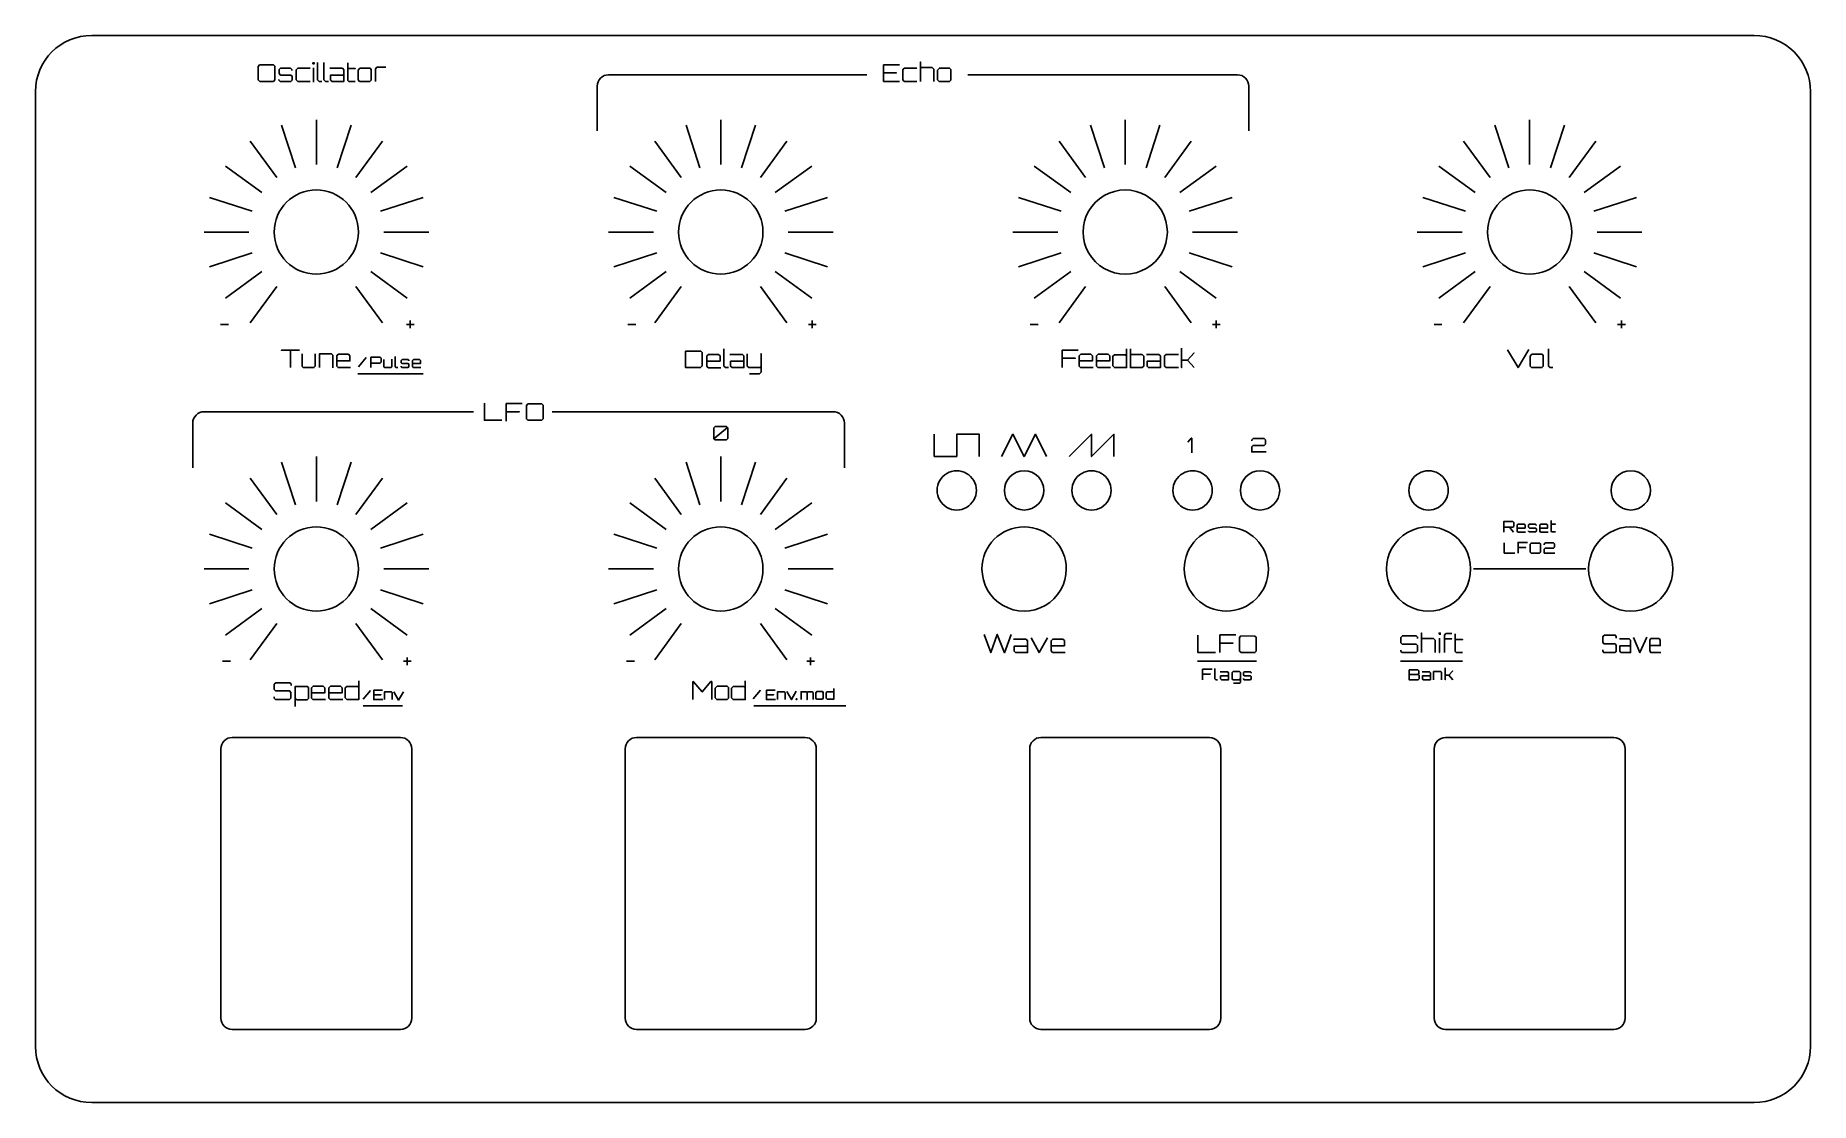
# Model space of a CAD drawing. Header units: millimetres. Extents: x 25 to 183, y 146 to 241.
import ezdxf

# ---------------------------------------------------------------- set-up
doc = ezdxf.new("R2010")
doc.units = ezdxf.units.MM
doc.layers.get('0').update_dxf_attribs({"linetype": 'CONTINUOUS'})
doc.layers.add('MODELSKETCH_VISIBLE', color=7, linetype='CONTINUOUS')

msp = doc.modelspace()

# ---------------------------------------------------------------- linework, layer by layer
at = {"color": 7}
for points in [[(45.150016, 237.815079), (45.150016, 236.609807), (45.285018, 236.48368), (46.51254, 236.48368), (46.637542, 236.609807), (46.637542, 237.837579), (46.51254, 237.947581), (45.275018, 237.955081)], [(50.030109, 238.042583), (50.030109, 238.145085), (50.132611, 238.145085), (50.132611, 238.042583)], [(54.045172, 237.492573), (54.045172, 236.617558), (54.177675, 236.475805), (55.092691, 236.475805), (55.217693, 236.601807), (55.217693, 237.547574), (55.107691, 237.665076), (54.202675, 237.665076)], [(105.627106, 237.492565), (105.627106, 236.61755), (105.759608, 236.475797), (106.674625, 236.475797), (106.799627, 236.601799), (106.799627, 237.547566), (106.689625, 237.665068), (105.784609, 237.665068)], [(83.197292, 212.47481), (83.197292, 210.995533), (84.537316, 210.995533), (84.684819, 211.145036), (84.684819, 212.334807), (84.544816, 212.47481)], [(158.367963, 212.012352), (158.367963, 211.137336), (158.500465, 210.995584), (159.415482, 210.995584), (159.540484, 211.121586), (159.540484, 212.067353), (159.430482, 212.184855), (158.525466, 212.184855)], [(69.030387, 207.641454), (69.030387, 206.436183), (69.16539, 206.310055), (70.392912, 206.310055), (70.517914, 206.436183), (70.517914, 207.663955), (70.392912, 207.773957), (69.15539, 207.781457)], [(85.715637, 205.626019), (85.715637, 204.673827), (85.829636, 204.566628), (86.825628, 204.566628), (86.943627, 204.680027), (86.943627, 205.650018), (86.843627, 205.750018), (85.841636, 205.750018)], [(158.3899, 195.29294), (158.3899, 194.569828), (158.470896, 194.494157), (159.207355, 194.494157), (159.282351, 194.569828), (159.282351, 195.306439), (159.207355, 195.372435), (158.464896, 195.376935)], [(132.505465, 186.966511), (132.505465, 185.761239), (132.640468, 185.635112), (133.86799, 185.635112), (133.992992, 185.761239), (133.992992, 186.989011), (133.86799, 187.099013), (132.630468, 187.106513)], [(150.273153, 187.265016), (150.273153, 187.367518), (150.375655, 187.367518), (150.375655, 187.265016)], [(147.603312, 184.099363), (148.368272, 184.099363), (148.468766, 184.000368), (148.468766, 183.76488), (148.411769, 183.679385), (147.664809, 183.679385), (147.612312, 183.731882), (147.612312, 183.632887), (147.664809, 183.679385), (148.411769, 183.679385), (148.495765, 183.598389), (148.495765, 183.296755), (148.411769, 183.211635), (147.598812, 183.211635)], [(85.837463, 182.46059), (85.837463, 181.585574), (85.969965, 181.443822), (86.884982, 181.443822), (87.009984, 181.569824), (87.009984, 182.515591), (86.899982, 182.633093), (85.994966, 182.633093)], [(94.787085, 182.057794), (94.787085, 181.563906), (94.861873, 181.483896), (95.378339, 181.483896), (95.448895, 181.555016), (95.448895, 182.088838), (95.386806, 182.15516), (94.875984, 182.15516)], [(93.037395, 181.506191), (93.037395, 181.457226), (93.103717, 181.457226), (93.103717, 181.506191)]]:
    msp.add_lwpolyline(points, close=True, dxfattribs=at)
for points in [[(46.992548, 236.664808), (46.992548, 236.586057), (47.10255, 236.475805), (48.047567, 236.475805), (48.165069, 236.601807), (48.165069, 236.940063), (48.055067, 237.050065), (47.135051, 237.050065), (47.007548, 237.177568), (47.007548, 237.530074), (47.142551, 237.657576), (48.032567, 237.657576), (48.157569, 237.530074), (48.157569, 237.460073)], [(49.787587, 236.475805), (48.670067, 236.475805), (48.535064, 236.617558), (48.535064, 237.522574), (48.670067, 237.657576), (49.787587, 237.657576)], [(50.07761, 236.404804), (50.070109, 236.420554), (50.070109, 237.697577)], [(50.425114, 238.152585), (50.425114, 236.617558), (50.565117, 236.475805), (50.817621, 236.475805)], [(51.00762, 238.152585), (51.00762, 236.617558), (51.147623, 236.475805), (51.400127, 236.475805)], [(51.542625, 237.650076), (52.652645, 237.650076), (52.785148, 237.522574), (52.785148, 236.475805), (51.722629, 236.475805), (51.597626, 236.601807), (51.597626, 237.050065), (52.770147, 237.050065)], [(53.13267, 238.144335), (53.13267, 237.624326), (53.785182, 237.624326), (53.13267, 237.624326), (53.13267, 236.570307), (53.220172, 236.475805), (53.785182, 236.475805)], [(55.580195, 236.475805), (55.580195, 237.601325), (55.715198, 237.743828), (56.510212, 237.743828)], [(99.329625, 237.07018), (76.329584, 237.07018)], [(102.239544, 236.475797), (100.822018, 236.475797), (100.822018, 237.240061), (101.957039, 237.240061), (100.822018, 237.240061), (100.822018, 237.955074), (102.232044, 237.955074)], [(103.784571, 236.475797), (102.667051, 236.475797), (102.532048, 236.61755), (102.532048, 237.522566), (102.667051, 237.657568), (103.784571, 237.657568)], [(104.101076, 236.475804), (104.101076, 238.215585), (104.101076, 237.713076), (105.148595, 237.713076), (105.291097, 237.578074), (105.291097, 236.467804)], [(108.329601, 237.07018), (132.329634, 237.07018)], [(75.329725, 236.070057), (75.329725, 232.070091)], [(133.329493, 236.070057), (133.329493, 232.070091)], [(48.475609, 228.776297), (47.239477, 232.580736)], [(50.329806, 229.069984), (50.329806, 233.06995)], [(50.329806, 229.069984), (50.329806, 233.06995)], [(52.183739, 228.776297), (53.419871, 232.580736)], [(84.475539, 228.776297), (83.23946, 232.580736)], [(86.329631, 229.069984), (86.329631, 233.06995)], [(88.183723, 228.776297), (89.419801, 232.580736)], [(120.475496, 228.776297), (119.239417, 232.580736)], [(122.329587, 229.069984), (122.329587, 233.06995)], [(124.183679, 228.776297), (125.419758, 232.580736)], [(156.475479, 228.776297), (155.239347, 232.580736)], [(158.329412, 229.069984), (158.329412, 233.06995)], [(160.18361, 228.776297), (161.419741, 232.580736)], [(46.802915, 227.924075), (44.45183, 231.16019)], [(53.856433, 227.924075), (56.207518, 231.16019)], [(82.802925, 227.924075), (80.451787, 231.16019)], [(89.856337, 227.924075), (92.207474, 231.16019)], [(118.802881, 227.924075), (116.451744, 231.16019)], [(125.856294, 227.924075), (128.207431, 231.16019)], [(154.802785, 227.924075), (152.451701, 231.16019)], [(161.856303, 227.924075), (164.207388, 231.16019)], [(45.475502, 226.596662), (42.239387, 228.948012)], [(55.183846, 226.596662), (58.419961, 228.948012)], [(81.475538, 226.596662), (78.239476, 228.948012)], [(91.183723, 226.596662), (94.419785, 228.948012)], [(117.475495, 226.596662), (114.239433, 228.948012)], [(127.18368, 226.596662), (130.419742, 228.948012)], [(153.475372, 226.596662), (150.239258, 228.948012)], [(163.183716, 226.596662), (166.419831, 228.948012)], [(44.62328, 224.923175), (40.819106, 226.160365)], [(56.036068, 224.923175), (59.840242, 226.160365)], [(80.62329, 224.923175), (76.819063, 226.160365)], [(92.035972, 224.923175), (95.840173, 226.160365)], [(116.623247, 224.923175), (112.819046, 226.160365)], [(128.035928, 224.923175), (131.840156, 226.160365)], [(152.62315, 224.923175), (148.818976, 226.160365)], [(164.035938, 224.923175), (167.840112, 226.160365)], [(44.329593, 223.071094), (40.329627, 223.071094)], [(56.329755, 223.071094), (60.329721, 223.071094)], [(80.329629, 223.071094), (76.329584, 223.071094)], [(92.329632, 223.071094), (96.329625, 223.071094)], [(116.329586, 223.071094), (112.329594, 223.071094)], [(128.329589, 223.071094), (132.329634, 223.071094)], [(152.329463, 223.071094), (148.329497, 223.071094)], [(164.329625, 223.071094), (168.329591, 223.071094)], [(44.62328, 221.216367), (40.819106, 219.980765)], [(56.036068, 221.216367), (59.840242, 219.980765)], [(80.62329, 221.216367), (76.819063, 219.980765)], [(92.035972, 221.216367), (95.840173, 219.980765)], [(116.623247, 221.216367), (112.819046, 219.980765)], [(128.035928, 221.216367), (131.840156, 219.980765)], [(152.62315, 221.216367), (148.818976, 219.980765)], [(164.035938, 221.216367), (167.840112, 219.980765)], [(45.475502, 219.544203), (42.239387, 217.19206)], [(46.802915, 218.215996), (44.45183, 214.980146)], [(53.856433, 218.215996), (56.207518, 214.980146)], [(55.183846, 219.544203), (58.419961, 217.19206)], [(81.475538, 219.544203), (78.239476, 217.19206)], [(82.802925, 218.215996), (80.451787, 214.980146)], [(89.856337, 218.215996), (92.207474, 214.980146)], [(91.183723, 219.544203), (94.419785, 217.19206)], [(117.475495, 219.544203), (114.239433, 217.19206)], [(118.802881, 218.215996), (116.451744, 214.980146)], [(125.856294, 218.215996), (128.207431, 214.980146)], [(127.18368, 219.544203), (130.419742, 217.19206)], [(153.475372, 219.544203), (150.239258, 217.19206)], [(154.802785, 218.215996), (152.451701, 214.980146)], [(161.856303, 218.215996), (164.207388, 214.980146)], [(163.183716, 219.544203), (166.419831, 217.19206)], [(58.686373, 214.502063), (58.686373, 215.189857)], [(94.477893, 214.502063), (94.477893, 215.189857)], [(130.438967, 214.503963), (130.438967, 215.191757)], [(166.502788, 214.502063), (166.502788, 215.189857)], [(41.807566, 214.847861), (42.50636, 214.847861)], [(58.345976, 214.84786), (59.03237, 214.84786)], [(78.054845, 214.847861), (78.753639, 214.847861)], [(94.137496, 214.84786), (94.82389, 214.84786)], [(113.874591, 214.847861), (114.573385, 214.847861)], [(130.09857, 214.84976), (130.784964, 214.84976)], [(149.824584, 214.847861), (150.523378, 214.847861)], [(166.162391, 214.84786), (166.848786, 214.84786)], [(48.028013, 210.995586), (48.028013, 212.545864), (47.224248, 212.545864), (48.823027, 212.545864)], [(49.057866, 212.216982), (49.057866, 211.105962), (49.167868, 210.995585), (50.105385, 210.995585), (50.237887, 211.137213), (50.237887, 212.231982)], [(50.603046, 210.995586), (50.603046, 212.215858), (51.673065, 212.215858), (51.790567, 212.098356), (51.790567, 210.987836)], [(53.383112, 210.995585), (52.263092, 210.995585), (52.138089, 211.129463), (52.138089, 212.042729), (52.273092, 212.185232), (53.185608, 212.185232), (53.31811, 212.050229), (53.31811, 211.595221), (52.130589, 211.595221)], [(54.068448, 211.075928), (54.762611, 211.888135)], [(55.187888, 210.995532), (55.187888, 211.921134), (56.014345, 211.921134), (56.084841, 211.850637), (56.084841, 211.481657), (56.009845, 211.406661), (55.258384, 211.406661), (55.187888, 211.477157)], [(56.350279, 211.728319), (56.350279, 211.061754), (56.416276, 210.995532), (56.978746, 210.995532), (57.058242, 211.080503), (57.058242, 211.737318)], [(57.34967, 212.001529), (57.34967, 211.080578), (57.433665, 210.995532), (57.585157, 210.995532)], [(57.870547, 211.126541), (57.870547, 211.079294), (57.936544, 211.013147), (58.503514, 211.013147), (58.57401, 211.088743), (58.57401, 211.291682), (58.508013, 211.357679), (57.956043, 211.357679), (57.879547, 211.434175), (57.879547, 211.645664), (57.960542, 211.72216), (58.494514, 211.72216), (58.56951, 211.645664), (58.56951, 211.603666)], [(86.332347, 210.987658), (85.212327, 210.987658), (85.087325, 211.121536), (85.087325, 212.034802), (85.222327, 212.177305), (86.134843, 212.177305), (86.267346, 212.042302), (86.267346, 211.587294), (85.079825, 211.587294)], [(86.614859, 212.672313), (86.614859, 211.137286), (86.754862, 210.995533), (87.007366, 210.995533)], [(87.149864, 212.169804), (88.259884, 212.169804), (88.392387, 212.042302), (88.392387, 210.995533), (87.329868, 210.995533), (87.204865, 211.121536), (87.204865, 211.569794), (88.377386, 211.569794)], [(88.889885, 210.452274), (89.772401, 210.452274), (89.912403, 210.594776), (89.912403, 212.232306), (89.912403, 211.082035), (89.819902, 210.995533), (88.819884, 210.995533), (88.684881, 211.129536), (88.684881, 212.224805)], [(116.725001, 210.995532), (116.725001, 211.830797), (117.875021, 211.830797), (116.725001, 211.830797), (116.725001, 212.55581), (118.142526, 212.55581)], [(119.47572, 210.995532), (118.3557, 210.995532), (118.230698, 211.12941), (118.230698, 212.042676), (118.3657, 212.185179), (119.278217, 212.185179), (119.410719, 212.050176), (119.410719, 211.595168), (118.223198, 211.595168)], [(121.01826, 210.995532), (119.89824, 210.995532), (119.773238, 211.12941), (119.773238, 212.042676), (119.90824, 212.185179), (120.820757, 212.185179), (120.953259, 212.050176), (120.953259, 211.595168), (119.765738, 211.595168)], [(122.450777, 212.664812), (122.450777, 210.995532), (121.370758, 210.995532), (121.229255, 211.145035), (121.229255, 212.019801), (121.363258, 212.152303), (122.323275, 212.152303), (122.440777, 212.042301)], [(122.795769, 212.664437), (122.795769, 210.995532), (123.850788, 210.995532), (123.97579, 211.129409), (123.97579, 212.026925), (123.843287, 212.161928), (122.898271, 212.161928), (122.810769, 212.074426)], [(124.220819, 212.169803), (125.330838, 212.169803), (125.463341, 212.042301), (125.463341, 210.995532), (124.400822, 210.995532), (124.27582, 211.121535), (124.27582, 211.569793), (125.448341, 211.569793)], [(127.081025, 210.995532), (125.963505, 210.995532), (125.828502, 211.137285), (125.828502, 212.042301), (125.963505, 212.177304), (127.081025, 212.177304)], [(127.353356, 212.743564), (127.353356, 210.995532), (127.353356, 211.656044), (127.873365, 211.656044), (128.455875, 212.311056), (127.873365, 211.656044), (128.463375, 211.003282)], [(156.356071, 212.595375), (157.293588, 210.995596), (158.253605, 212.602875)], [(160.002832, 212.672376), (160.002832, 211.137348), (160.142834, 210.995596), (160.395339, 210.995596)], [(54.027351, 210.433403), (59.823759, 210.433403)], [(59.630407, 210.995532), (58.958442, 210.995532), (58.883446, 211.075853), (58.883446, 211.623774), (58.964442, 211.70927), (59.511913, 211.70927), (59.591409, 211.628274), (59.591409, 211.355288), (58.878947, 211.355288)], [(64.329687, 207.069114), (40.329627, 207.069114)], [(65.293525, 207.838958), (65.293525, 206.310055), (66.853552, 206.310055)], [(67.233209, 206.231179), (67.233209, 207.066444), (68.383229, 207.066444), (67.233209, 207.066444), (67.233209, 207.791457), (68.650734, 207.791457)], [(71.329759, 207.069114), (96.329625, 207.069114)], [(39.329768, 206.06899), (39.329768, 202.071141)], [(85.727637, 204.680027), (86.931627, 205.656018)], [(97.329616, 206.06899), (97.329616, 202.071141)], [(105.329609, 203.071265), (105.329609, 205.068867)], [(107.32961, 203.071265), (107.32961, 205.068867), (109.329593, 205.068867), (109.329593, 203.071265)], [(111.329602, 203.071265), (112.329594, 205.068867), (113.329585, 203.071265), (114.329603, 205.068867), (115.329594, 203.071265)], [(117.329604, 203.071265), (119.329587, 205.068867), (119.329587, 203.071265), (121.329596, 205.068867), (121.329596, 203.071265)], [(127.90275, 204.356169), (128.212747, 204.716166), (128.256747, 204.716166), (128.256747, 203.423977)], [(133.593645, 204.486069), (133.593645, 204.562068), (133.719644, 204.688067), (134.703636, 204.688067), (134.815635, 204.568068), (134.815635, 204.184071), (134.703636, 204.070072), (133.713644, 204.070072), (133.593645, 203.950073), (133.593645, 203.496977), (134.865635, 203.496977)], [(48.475609, 198.777083), (47.239477, 202.581786)], [(50.329806, 199.07077), (50.329806, 203.071265)], [(52.183739, 198.777083), (53.419871, 202.581786)], [(84.475539, 198.777083), (83.23946, 202.581786)], [(86.329631, 199.07077), (86.329631, 203.071265)], [(88.183723, 198.777083), (89.419801, 202.581786)], [(105.329609, 203.071265), (107.32961, 203.071265)], [(46.802915, 197.925126), (44.45183, 201.160976)], [(53.856433, 197.925126), (56.207518, 201.160976)], [(82.802925, 197.925126), (80.451787, 201.160976)], [(89.856337, 197.925126), (92.207474, 201.160976)], [(45.475502, 196.596919), (42.239387, 198.949062)], [(55.183846, 196.596919), (58.419961, 198.949062)], [(81.475538, 196.596919), (78.239476, 198.949062)], [(91.183723, 196.596919), (94.419785, 198.949062)], [(44.62328, 194.924754), (40.819106, 196.160357)], [(56.036068, 194.924754), (59.840242, 196.160357)], [(80.62329, 194.924754), (76.819063, 196.160357)], [(92.035972, 194.924754), (95.840173, 196.160357)], [(156.027408, 196.359547), (156.027408, 197.289648), (156.844865, 197.289648), (156.924361, 197.210152), (156.924361, 196.860671), (156.840365, 196.779675), (156.093405, 196.779675), (156.022909, 196.851671), (156.093405, 196.779675), (156.541881, 196.779675), (156.886863, 196.359547)], [(157.9556, 196.359542), (157.283636, 196.359542), (157.20864, 196.439863), (157.20864, 196.987784), (157.289636, 197.07328), (157.837107, 197.07328), (157.916602, 196.992284), (157.916602, 196.719298), (157.20414, 196.719298)], [(158.221534, 196.477661), (158.221534, 196.430414), (158.28753, 196.364267), (158.8545, 196.364267), (158.924996, 196.439863), (158.924996, 196.642802), (158.858999, 196.708799), (158.307029, 196.708799), (158.230533, 196.785295), (158.230533, 196.996784), (158.311529, 197.07328), (158.8455, 197.07328), (158.920496, 196.996784), (158.920496, 196.954786)], [(159.968893, 196.359542), (159.296928, 196.359542), (159.221932, 196.439863), (159.221932, 196.987784), (159.302928, 197.07328), (159.850399, 197.07328), (159.929895, 196.992284), (159.929895, 196.719298), (159.217433, 196.719298)], [(160.234831, 197.374764), (160.234831, 197.06278), (160.626311, 197.06278), (160.234831, 197.06278), (160.234831, 196.430414), (160.287328, 196.373717), (160.626311, 196.373717)], [(156.073739, 195.411433), (156.073739, 194.494157), (157.00969, 194.494157)], [(157.299549, 194.494163), (157.299549, 194.995286), (157.989513, 194.995286), (157.299549, 194.995286), (157.299549, 195.430263), (158.150004, 195.430263)], [(159.624746, 195.235943), (159.624746, 195.29294), (159.719241, 195.387435), (160.457202, 195.387435), (160.541198, 195.297439), (160.541198, 195.009455), (160.457202, 194.923959), (159.714741, 194.923959), (159.624746, 194.833964), (159.624746, 194.494157), (160.578696, 194.494157)], [(44.329593, 193.070028), (40.329627, 193.070028)], [(56.329755, 193.070028), (60.329721, 193.070028)], [(80.329629, 193.070028), (76.329584, 193.070028)], [(92.329632, 193.070028), (96.329625, 193.070028)], [(153.329587, 193.070028), (163.329501, 193.070028)], [(44.62328, 191.215301), (40.819106, 189.979698)], [(56.036068, 191.215301), (59.840242, 189.979698)], [(80.62329, 191.215301), (76.819063, 189.979698)], [(92.035972, 191.215301), (95.840173, 189.979698)], [(45.475502, 189.543136), (42.239387, 187.190993)], [(46.802915, 188.21493), (44.45183, 184.979079)], [(53.856433, 188.21493), (56.207518, 184.979079)], [(55.183846, 189.543136), (58.419961, 187.190993)], [(81.475538, 189.543136), (78.239476, 187.190993)], [(82.802925, 188.21493), (80.451787, 184.979079)], [(89.856337, 188.21493), (92.207474, 184.979079)], [(91.183723, 189.543136), (94.419785, 187.190993)], [(109.764747, 187.22714), (110.354757, 185.635112), (110.944768, 187.24214), (111.582279, 185.611611), (112.17329, 187.249641)], [(112.394283, 186.809384), (113.504302, 186.809384), (113.636805, 186.681881), (113.636805, 185.635113), (112.574286, 185.635113), (112.449284, 185.761115), (112.449284, 186.209373), (113.621805, 186.209373)], [(113.944326, 186.935385), (114.661839, 185.635112), (115.416853, 186.950385)], [(116.981891, 185.635112), (115.861871, 185.635112), (115.736869, 185.768989), (115.736869, 186.682255), (115.871871, 186.824758), (116.784388, 186.824758), (116.91689, 186.689756), (116.91689, 186.234747), (115.729369, 186.234747)], [(128.803197, 187.164014), (128.803197, 185.635112), (130.363225, 185.635112)], [(130.763058, 185.635112), (130.763058, 186.470377), (131.913078, 186.470377), (130.763058, 186.470377), (130.763058, 187.19539), (132.180583, 187.19539)], [(146.865651, 185.855741), (146.865651, 185.737488), (146.968153, 185.635112), (148.220675, 185.635112), (148.338177, 185.753239), (148.338177, 186.263998), (148.220675, 186.384), (146.983153, 186.384), (146.865651, 186.509002), (146.865651, 186.981511), (147.008153, 187.124013), (148.235675, 187.124013), (148.353177, 187.006511), (148.353177, 186.879009)], [(148.715684, 185.635111), (148.715684, 187.374893), (148.715684, 186.872384), (149.763203, 186.872384), (149.905705, 186.737381), (149.905705, 185.627111)], [(150.320655, 185.627237), (150.313154, 185.642987), (150.313154, 186.92001)], [(150.738117, 185.635112), (150.738117, 186.862384), (151.398129, 186.862384), (150.738117, 186.862384), (150.738117, 187.187389), (150.87062, 187.319892), (151.408129, 187.319892)], [(151.703063, 187.303642), (151.703063, 186.783632), (152.355575, 186.783632), (151.703063, 186.783632), (151.703063, 185.729613), (151.790565, 185.635112), (152.355575, 185.635112)], [(164.850286, 185.864097), (164.850286, 185.741366), (164.932261, 185.635112), (165.933954, 185.635112), (166.027925, 185.757713), (166.027925, 186.287818), (165.933954, 186.412365), (164.944258, 186.412365), (164.850286, 186.542102), (164.850286, 187.032508), (164.964251, 187.180408), (165.94595, 187.180408), (166.039922, 187.058455), (166.039922, 186.926123)], [(166.315179, 186.85386), (167.202907, 186.85386), (167.308875, 186.721528), (167.308875, 185.635112), (166.459135, 185.635112), (166.359166, 185.765886), (166.359166, 186.231123), (167.296878, 186.231123)], [(167.572463, 186.984635), (168.146287, 185.635112), (168.750102, 187.000203)], [(170.011727, 185.635112), (169.116002, 185.635112), (169.016032, 185.77406), (169.016032, 186.721918), (169.123999, 186.869818), (169.853775, 186.869818), (169.959743, 186.729702), (169.959743, 186.25746), (169.010034, 186.25746)], [(58.42797, 184.512022), (58.42797, 185.199816)], [(94.318749, 184.512022), (94.318749, 185.199816)], [(41.974611, 184.85782), (42.673405, 184.85782)], [(58.087573, 184.857819), (58.773967, 184.857819)], [(77.94885, 184.85782), (78.647644, 184.85782)], [(93.978352, 184.857819), (94.664746, 184.857819)], [(128.771387, 184.857818), (134.01497, 184.857818)], [(129.214305, 183.211629), (129.214305, 183.712753), (129.904269, 183.712753), (129.214305, 183.712753), (129.214305, 184.14773), (130.064761, 184.14773)], [(130.31358, 184.217632), (130.31358, 183.29668), (130.397576, 183.211635), (130.549068, 183.211635)], [(130.784723, 183.916147), (131.450688, 183.916147), (131.530183, 183.839652), (131.530183, 183.211635), (130.892717, 183.211635), (130.817721, 183.287231), (130.817721, 183.556166), (131.521184, 183.556166)], [(131.964819, 182.890426), (132.49429, 182.890426), (132.578286, 182.975922), (132.578286, 183.848876), (132.49429, 183.934372), (131.93182, 183.934372), (131.846325, 183.848876), (131.846325, 183.282506), (131.916821, 183.211635), (132.489791, 183.211635), (132.573786, 183.296755)], [(132.845122, 183.325029), (132.845122, 183.277781), (132.911118, 183.211635), (133.478089, 183.211635), (133.548585, 183.287231), (133.548585, 183.49017), (133.482588, 183.556166), (132.930617, 183.556166), (132.854121, 183.632662), (132.854121, 183.844151), (132.935117, 183.920647), (133.469089, 183.920647), (133.544085, 183.844151), (133.544085, 183.802153)], [(146.836625, 184.857818), (152.353199, 184.857818)], [(148.751909, 183.916147), (149.417874, 183.916147), (149.49737, 183.839652), (149.49737, 183.211635), (148.859904, 183.211635), (148.784908, 183.287231), (148.784908, 183.556166), (149.488371, 183.556166)], [(149.772023, 183.211635), (149.772023, 183.943746), (150.413988, 183.943746), (150.484485, 183.87325), (150.484485, 183.206985)], [(150.822441, 184.260379), (150.822441, 183.211635), (150.822441, 183.607914), (151.134425, 183.607914), (151.483906, 184.000893), (151.134425, 183.607914), (151.488406, 183.216284)], [(46.588096, 181.6802), (46.588096, 181.561948), (46.690598, 181.459571), (47.94312, 181.459571), (48.060622, 181.577698), (48.060622, 182.088457), (47.94312, 182.208459), (46.705598, 182.208459), (46.588096, 182.333461), (46.588096, 182.80597), (46.730598, 182.948472), (47.95812, 182.948472), (48.075622, 182.83097), (48.075622, 182.703468)], [(48.445629, 180.828434), (48.445629, 182.608466), (49.518148, 182.608466), (49.62815, 182.505964), (49.62815, 181.538197), (49.525648, 181.435945), (48.573131, 181.435945), (48.460629, 181.546197)], [(51.148184, 181.44382), (50.028164, 181.44382), (49.903162, 181.577698), (49.903162, 182.490964), (50.038164, 182.633467), (50.950681, 182.633467), (51.083183, 182.498464), (51.083183, 182.043456), (49.895662, 182.043456)], [(52.690703, 181.44382), (51.570683, 181.44382), (51.445681, 181.577698), (51.445681, 182.490964), (51.580683, 182.633467), (52.4932, 182.633467), (52.625702, 182.498464), (52.625702, 182.043456), (51.438181, 182.043456)], [(54.12322, 183.120976), (54.12322, 181.451696), (53.043201, 181.451696), (52.901698, 181.601198), (52.901698, 182.475964), (53.035701, 182.608466), (53.995718, 182.608466), (54.11322, 182.498464)], [(54.503529, 181.479379), (55.15659, 182.243494)], [(56.236357, 181.443819), (55.436258, 181.443819), (55.436258, 181.875195), (56.076901, 181.875195), (55.436258, 181.875195), (55.436258, 182.278772), (56.232123, 182.278772)], [(56.40164, 181.448194), (56.40164, 182.136956), (57.005594, 182.136956), (57.071917, 182.070634), (57.071917, 181.443819)], [(57.241065, 182.137661), (57.646053, 181.403744), (58.072208, 182.146128)], [(83.827358, 181.459571), (83.827358, 183.041599), (83.90736, 183.034099), (84.684873, 182.121583), (85.457387, 183.041599), (85.529889, 183.041599), (85.529889, 181.443821)], [(88.507514, 183.113102), (88.507514, 181.443822), (87.427495, 181.443822), (87.285992, 181.593324), (87.285992, 182.46809), (87.419995, 182.600592), (88.380012, 182.600592), (88.497514, 182.49059)], [(89.201442, 181.519456), (89.854503, 182.283571)], [(91.185693, 181.44382), (90.385594, 181.44382), (90.385594, 181.875196), (91.026237, 181.875196), (90.385594, 181.875196), (90.385594, 182.278773), (91.181459, 182.278773)], [(91.377789, 181.44382), (91.377789, 182.132582), (91.981744, 182.132582), (92.048066, 182.06626), (92.048066, 181.439446)], [(92.221631, 182.177738), (92.62662, 181.44382), (93.052774, 182.186204)], [(93.471877, 181.45271), (93.471877, 182.141049), (93.94742, 182.141049), (94.013743, 182.07896), (94.013743, 181.439446), (94.013743, 182.07896), (94.075831, 182.141049), (94.476586, 182.141049), (94.547142, 182.070494), (94.547142, 181.44382)], [(96.400144, 182.426093), (96.400144, 181.483896), (95.790545, 181.483896), (95.710676, 181.56828), (95.710676, 182.062027), (95.786312, 182.136816), (96.328177, 182.136816), (96.3945, 182.074727)], [(54.496057, 180.883025), (57.999983, 180.883025)], [(89.277321, 180.88302), (97.446705, 180.88302)]]:
    msp.add_lwpolyline(points, dxfattribs=at)
for points in [[(76.329645, 237.070056), (76.064428, 237.070056), (75.810075, 236.9647), (75.622538, 236.777163)], [(133.03668, 236.777163), (132.849144, 236.9647), (132.59479, 237.070056), (132.329573, 237.070056)], [(75.622538, 236.777163), (75.435002, 236.589627), (75.329645, 236.335273), (75.329645, 236.070057)], [(133.329573, 236.070057), (133.329573, 236.335273), (133.224216, 236.589627), (133.03668, 236.777163)], [(40.329691, 207.070096), (40.064474, 207.070096), (39.810121, 206.964739), (39.622584, 206.777203)], [(97.036726, 206.777203), (96.84919, 206.964739), (96.594836, 207.070096), (96.329619, 207.070096)], [(39.622584, 206.777203), (39.435048, 206.589667), (39.329691, 206.335313), (39.329691, 206.070096)], [(97.329619, 206.070096), (97.329619, 206.335313), (97.224262, 206.589667), (97.036726, 206.777203)]]:
    msp.add_open_spline(points, degree=3, dxfattribs=at)
at = {"layer": 'MODELSKETCH_VISIBLE', "color": 7}
for points in [[(30.329713, 240.570084), (178.329505, 240.570084)], [(25.329624, 235.569995), (25.329624, 150.57006)], [(183.329595, 235.569995), (183.329595, 150.57006)], [(41.829813, 153.07037), (41.829813, 177.070694)], [(57.829676, 178.070817), (42.829672, 178.070817)], [(58.829535, 153.07037), (58.829535, 177.070694)], [(77.82977, 177.070694), (77.82977, 153.07037)], [(78.829629, 178.070817), (93.829633, 178.070817)], [(94.829624, 177.070694), (94.829624, 153.07037)], [(113.829594, 177.070694), (113.829594, 153.07037)], [(114.829585, 178.070817), (129.829589, 178.070817)], [(130.829449, 177.070694), (130.829449, 153.07037)], [(149.829683, 177.070694), (149.829683, 153.07037)], [(150.829542, 178.070817), (165.829546, 178.070817)], [(166.829405, 177.070694), (166.829405, 153.07037)], [(57.829676, 152.070246), (42.829672, 152.070246)], [(78.829629, 152.070246), (93.829633, 152.070246)], [(114.829585, 152.070246), (129.829589, 152.070246)], [(150.829542, 152.070246), (165.829546, 152.070246)], [(30.329713, 145.569442), (178.329505, 145.569442)]]:
    msp.add_lwpolyline(points, dxfattribs=at)
for points in [[(54.079672, 223.070075)], [(90.079626, 223.070075)], [(126.079583, 223.070075)], [(162.079537, 223.070075)], [(109.079604, 200.070103)], [(115.079595, 200.070103)], [(121.079589, 200.070103)], [(130.079578, 200.070103)], [(136.079569, 200.070103)], [(151.079552, 200.070103)], [(169.079528, 200.070103)], [(54.079672, 193.070112)], [(90.079626, 193.070112)], [(117.079594, 193.070112)], [(135.07957, 193.070112)], [(153.079548, 193.070112)], [(171.079526, 193.070112)]]:
    msp.add_lwpolyline(points, close=True, dxfattribs=at)
for points in [[(30.329702, 240.570053), (27.568282, 240.570052), (25.329709, 238.331478), (25.32971, 235.570058)], [(181.865046, 239.105588), (180.927365, 240.043269), (179.655597, 240.570053), (178.329516, 240.570053)], [(183.32951, 235.570058), (183.32951, 236.896139), (182.802727, 238.167908), (181.865046, 239.105588)], [(50.329678, 226.817253), (48.259713, 226.817253), (46.581239, 225.14004), (46.579684, 223.070075)], [(54.079672, 223.070075), (54.078117, 225.14004), (52.399643, 226.817253), (50.329678, 226.817253)], [(86.329632, 226.817631), (84.25952, 226.817631), (82.580985, 225.140187), (82.579638, 223.070075)], [(90.079626, 223.070075), (90.07828, 225.140187), (88.399744, 226.817631), (86.329632, 226.817631)], [(120.45459, 226.317667), (119.294337, 225.647795), (118.579592, 224.40982), (118.579592, 223.070075)], [(124.204585, 226.317667), (123.044333, 226.987539), (121.614842, 226.987539), (120.45459, 226.317667)], [(126.079583, 223.070075), (126.079583, 224.40982), (125.364838, 225.647795), (124.204585, 226.317667)], [(158.329542, 226.820071), (156.258476, 226.820071), (154.579546, 225.141141), (154.579546, 223.070075)], [(162.079537, 223.070075), (162.079537, 225.141141), (160.400607, 226.820071), (158.329542, 226.820071)], [(46.579684, 223.070075), (46.581239, 221.000111), (48.259713, 219.322897), (50.329678, 219.322897)], [(50.329678, 219.322897), (52.399643, 219.322897), (54.078117, 221.000111), (54.079672, 223.070075)], [(82.579638, 223.070075), (82.580985, 220.999963), (84.25952, 219.32252), (86.329632, 219.32252)], [(86.329632, 219.32252), (88.399744, 219.32252), (90.07828, 220.999963), (90.079626, 223.070075)], [(118.579592, 223.070075), (118.579592, 221.730331), (119.294337, 220.492356), (120.45459, 219.822484)], [(124.204585, 219.822484), (125.364838, 220.492356), (126.079583, 221.730331), (126.079583, 223.070075)], [(154.579546, 223.070075), (154.579546, 220.99901), (156.258476, 219.32008), (158.329542, 219.32008)], [(158.329542, 219.32008), (160.400607, 219.32008), (162.079537, 220.99901), (162.079537, 223.070075)], [(120.45459, 219.822484), (121.614842, 219.152612), (123.044333, 219.152612), (124.204585, 219.822484)], [(106.454607, 201.585646), (105.913155, 201.273039), (105.579608, 200.695317), (105.579608, 200.070103)], [(108.204605, 201.585646), (107.663154, 201.898253), (106.996058, 201.898253), (106.454607, 201.585646)], [(109.079604, 200.070103), (109.079604, 200.695317), (108.746056, 201.273039), (108.204605, 201.585646)], [(113.329598, 201.818434), (112.363752, 201.818434), (111.580521, 201.035948), (111.579601, 200.070103)], [(115.079595, 200.070103), (115.078675, 201.035948), (114.295445, 201.818434), (113.329598, 201.818434)], [(118.454592, 201.585646), (117.91314, 201.273039), (117.579592, 200.695317), (117.579592, 200.070103)], [(120.20459, 201.585646), (119.663138, 201.898253), (118.996043, 201.898253), (118.454592, 201.585646)], [(121.079589, 200.070103), (121.079589, 200.695317), (120.746041, 201.273039), (120.20459, 201.585646)], [(127.454581, 201.585646), (126.913129, 201.273039), (126.579582, 200.695317), (126.579582, 200.070103)], [(129.204579, 201.585646), (128.663128, 201.898253), (127.996032, 201.898253), (127.454581, 201.585646)], [(130.079578, 200.070103), (130.079578, 200.695317), (129.74603, 201.273039), (129.204579, 201.585646)], [(134.329572, 201.818434), (133.363726, 201.818434), (132.580495, 201.035948), (132.579575, 200.070103)], [(136.079569, 200.070103), (136.078649, 201.035948), (135.295418, 201.818434), (134.329572, 201.818434)], [(148.454555, 201.585646), (147.913103, 201.273039), (147.579555, 200.695317), (147.579555, 200.070103)], [(150.204553, 201.585646), (149.663101, 201.898253), (148.996006, 201.898253), (148.454555, 201.585646)], [(151.079552, 200.070103), (151.079552, 200.695317), (150.746004, 201.273039), (150.204553, 201.585646)], [(167.329531, 201.818434), (166.363685, 201.818434), (165.580454, 201.035948), (165.579534, 200.070103)], [(169.079528, 200.070103), (169.078608, 201.035948), (168.295377, 201.818434), (167.329531, 201.818434)], [(105.579608, 200.070103), (105.579608, 199.444889), (105.913155, 198.867167), (106.454607, 198.55456)], [(108.204605, 198.55456), (108.746056, 198.867167), (109.079604, 199.444889), (109.079604, 200.070103)], [(111.579601, 200.070103), (111.580521, 199.104257), (112.363752, 198.321772), (113.329598, 198.321772)], [(113.329598, 198.321772), (114.295445, 198.321772), (115.078675, 199.104257), (115.079595, 200.070103)], [(117.579592, 200.070103), (117.579592, 199.444889), (117.91314, 198.867167), (118.454592, 198.55456)], [(120.20459, 198.55456), (120.746041, 198.867167), (121.079589, 199.444889), (121.079589, 200.070103)], [(126.579582, 200.070103), (126.579582, 199.444889), (126.913129, 198.867167), (127.454581, 198.55456)], [(129.204579, 198.55456), (129.74603, 198.867167), (130.079578, 199.444889), (130.079578, 200.070103)], [(132.579575, 200.070103), (132.580495, 199.104257), (133.363726, 198.321772), (134.329572, 198.321772)], [(134.329572, 198.321772), (135.295418, 198.321772), (136.078649, 199.104257), (136.079569, 200.070103)], [(147.579555, 200.070103), (147.579555, 199.444889), (147.913103, 198.867167), (148.454555, 198.55456)], [(150.204553, 198.55456), (150.746004, 198.867167), (151.079552, 199.444889), (151.079552, 200.070103)], [(165.579534, 200.070103), (165.580454, 199.104257), (166.363685, 198.321772), (167.329531, 198.321772)], [(167.329531, 198.321772), (168.295377, 198.321772), (169.078608, 199.104257), (169.079528, 200.070103)], [(106.454607, 198.55456), (106.996058, 198.241953), (107.663154, 198.241953), (108.204605, 198.55456)], [(118.454592, 198.55456), (118.996043, 198.241953), (119.663138, 198.241953), (120.20459, 198.55456)], [(127.454581, 198.55456), (127.996032, 198.241953), (128.663128, 198.241953), (129.204579, 198.55456)], [(148.454555, 198.55456), (148.996006, 198.241953), (149.663101, 198.241953), (150.204553, 198.55456)], [(50.329678, 196.81729), (48.259713, 196.81729), (46.581239, 195.140077), (46.579684, 193.070112)], [(54.079672, 193.070112), (54.078117, 195.140077), (52.399643, 196.81729), (50.329678, 196.81729)], [(86.329632, 196.817668), (84.25952, 196.817668), (82.580985, 195.140224), (82.579638, 193.070112)], [(90.079626, 193.070112), (90.07828, 195.140224), (88.399744, 196.817668), (86.329632, 196.817668)], [(113.329598, 196.820108), (111.258533, 196.820108), (109.579603, 195.141178), (109.579603, 193.070112)], [(117.079594, 193.070112), (117.079594, 195.141178), (115.400664, 196.820108), (113.329598, 196.820108)], [(131.329575, 196.817668), (129.259463, 196.817668), (127.580928, 195.140224), (127.579581, 193.070112)], [(135.07957, 193.070112), (135.078223, 195.140224), (133.399688, 196.817668), (131.329575, 196.817668)], [(147.454555, 196.317704), (146.294302, 195.647832), (145.579557, 194.409857), (145.579557, 193.070112)], [(151.20455, 196.317704), (150.044298, 196.987576), (148.614807, 196.987576), (147.454555, 196.317704)], [(153.079548, 193.070112), (153.079548, 194.409857), (152.364803, 195.647832), (151.20455, 196.317704)], [(165.454533, 196.317704), (164.29428, 195.647832), (163.579535, 194.409857), (163.579535, 193.070112)], [(169.204529, 196.317704), (168.044276, 196.987576), (166.614786, 196.987576), (165.454533, 196.317704)], [(171.079526, 193.070112), (171.079526, 194.409857), (170.364781, 195.647832), (169.204529, 196.317704)], [(46.579684, 193.070112), (46.581239, 191.000148), (48.259713, 189.322934), (50.329678, 189.322934)], [(50.329678, 189.322934), (52.399643, 189.322934), (54.078117, 191.000148), (54.079672, 193.070112)], [(82.579638, 193.070112), (82.580985, 191), (84.25952, 189.322557), (86.329632, 189.322557)], [(86.329632, 189.322557), (88.399744, 189.322557), (90.07828, 191), (90.079626, 193.070112)], [(109.579603, 193.070112), (109.579603, 191.730368), (110.294348, 190.492393), (111.4546, 189.822521)], [(115.204596, 189.822521), (116.364849, 190.492393), (117.079594, 191.730368), (117.079594, 193.070112)], [(127.579581, 193.070112), (127.580928, 191), (129.259463, 189.322557), (131.329575, 189.322557)], [(131.329575, 189.322557), (133.399688, 189.322557), (135.078223, 191), (135.07957, 193.070112)], [(145.579557, 193.070112), (145.579557, 191.730368), (146.294302, 190.492393), (147.454555, 189.822521)], [(151.20455, 189.822521), (152.364803, 190.492393), (153.079548, 191.730368), (153.079548, 193.070112)], [(163.579535, 193.070112), (163.579535, 191.730368), (164.29428, 190.492393), (165.454533, 189.822521)], [(169.204529, 189.822521), (170.364781, 190.492393), (171.079526, 191.730368), (171.079526, 193.070112)], [(111.4546, 189.822521), (112.614853, 189.152649), (114.044343, 189.152649), (115.204596, 189.822521)], [(147.454555, 189.822521), (148.614807, 189.152649), (150.044298, 189.152649), (151.20455, 189.822521)], [(165.454533, 189.822521), (166.614786, 189.152649), (168.044276, 189.152649), (169.204529, 189.822521)], [(42.122581, 177.777239), (41.935045, 177.589703), (41.829688, 177.335349), (41.829689, 177.070133)], [(42.829688, 178.070132), (42.564472, 178.070132), (42.310118, 177.964775), (42.122581, 177.777239)], [(58.536775, 177.777239), (58.349238, 177.964775), (58.094885, 178.070132), (57.829668, 178.070132)], [(58.829668, 177.070133), (58.829668, 177.335349), (58.724311, 177.589703), (58.536775, 177.777239)], [(78.122536, 177.777239), (77.934999, 177.589703), (77.829642, 177.335349), (77.829643, 177.070133)], [(78.829642, 178.070132), (78.564426, 178.070132), (78.310072, 177.964775), (78.122536, 177.777239)], [(94.536729, 177.777239), (94.349192, 177.964775), (94.094839, 178.070132), (93.829622, 178.070132)], [(94.829622, 177.070133), (94.829622, 177.335349), (94.724265, 177.589703), (94.536729, 177.777239)], [(114.12249, 177.777239), (113.934953, 177.589703), (113.829597, 177.335349), (113.829597, 177.070133)], [(114.829596, 178.070132), (114.56438, 178.070132), (114.310026, 177.964775), (114.12249, 177.777239)], [(130.829576, 177.070133), (130.829576, 177.622416), (130.381862, 178.070131), (129.829579, 178.070132)], [(150.82955, 178.070132), (150.277267, 178.070131), (149.829553, 177.622416), (149.829553, 177.070133)], [(166.82953, 177.070133), (166.82953, 177.622416), (166.381816, 178.070131), (165.829533, 178.070132)], [(41.829689, 153.070163), (41.829688, 152.804947), (41.935045, 152.550593), (42.122581, 152.363057)], [(42.122581, 152.363057), (42.310118, 152.175521), (42.564472, 152.070164), (42.829688, 152.070164)], [(57.829668, 152.070164), (58.094885, 152.070164), (58.349238, 152.175521), (58.536775, 152.363057)], [(58.536775, 152.363057), (58.724311, 152.550593), (58.829668, 152.804947), (58.829668, 153.070163)], [(77.829643, 153.070163), (77.829642, 152.804947), (77.934999, 152.550593), (78.122536, 152.363057)], [(78.122536, 152.363057), (78.310072, 152.175521), (78.564426, 152.070164), (78.829642, 152.070164)], [(93.829622, 152.070164), (94.094839, 152.070164), (94.349192, 152.175521), (94.536729, 152.363057)], [(94.536729, 152.363057), (94.724265, 152.550593), (94.829622, 152.804947), (94.829622, 153.070163)], [(113.829597, 153.070163), (113.829597, 152.804947), (113.934953, 152.550593), (114.12249, 152.363057)], [(114.12249, 152.363057), (114.310026, 152.175521), (114.56438, 152.070164), (114.829596, 152.070164)], [(129.829579, 152.070164), (130.381862, 152.070165), (130.829576, 152.51788), (130.829576, 153.070163)], [(149.829553, 153.070163), (149.829553, 152.51788), (150.277267, 152.070165), (150.82955, 152.070164)], [(165.829533, 152.070164), (166.381816, 152.070165), (166.82953, 152.51788), (166.82953, 153.070163)], [(25.32971, 150.570166), (25.329709, 147.808746), (27.568282, 145.570172), (30.329702, 145.570172)], [(181.865046, 147.034636), (182.802727, 147.972317), (183.32951, 149.244085), (183.32951, 150.570166)], [(178.329516, 145.570172), (179.655597, 145.570172), (180.927365, 146.096955), (181.865046, 147.034636)]]:
    msp.add_open_spline(points, degree=3, dxfattribs=at)

doc.saveas('drawing.dxf')
